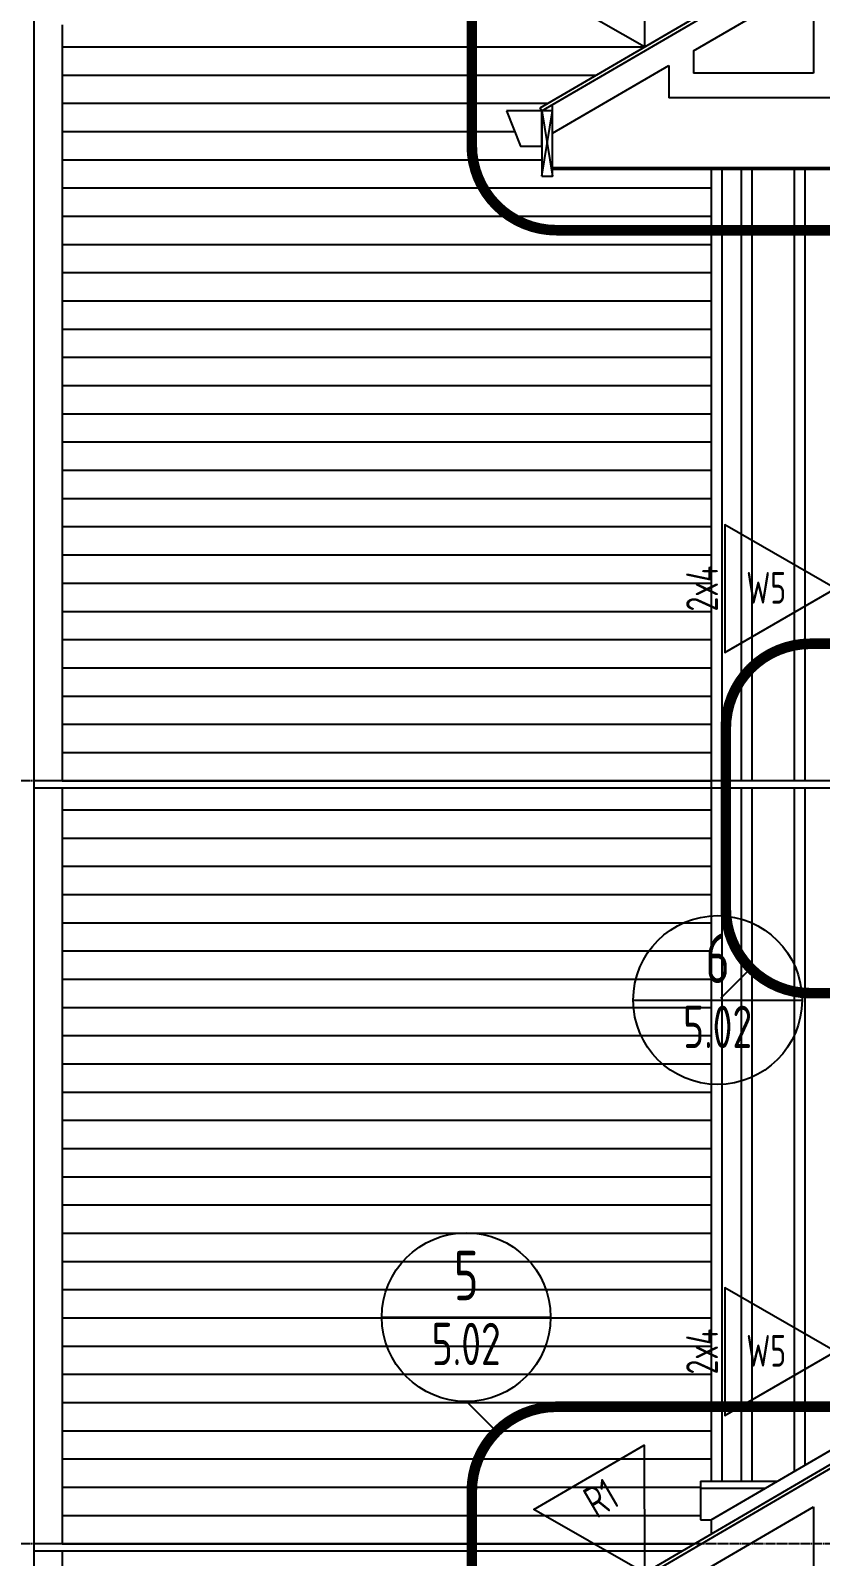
# Model space of a CAD drawing. Extents: x -2060 to 2145, y -590 to 992.
# Drawn here: x 1007.6 to 1119.5, y 18.5 to 234.7 of the extents above; entities that cross this region are included whole.
import ezdxf
from ezdxf.enums import TextEntityAlignment as Align

# ---------------------------------------------------------------- set-up
doc = ezdxf.new("R2010")
doc.units = 0
doc.header["$MEASUREMENT"] = 0
doc.linetypes.add('GRIDLINE', pattern=[1.53125, 1.375, -0.0625, 0.03125, -0.0625])
doc.layers.get('0').update_dxf_attribs({"linetype": 'CONTINUOUS'})
for name, color, linetype in [('3', 85, 'CONTINUOUS'), ('DETAIL', 171, 'CONTINUOUS'), ('FURNITURE', 51, 'CONTINUOUS'), ('GRIDLINES', 65, 'GRIDLINE'), ('HATCH', 92, 'CONTINUOUS'), ('STAIRS', 101, 'CONTINUOUS'), ('TEXT', 82, 'CONTINUOUS'), ('WALL', 215, 'CONTINUOUS')]:
    doc.layers.add(name, color=color, linetype=linetype)
doc.styles.add('48-AT', font='architxt.shx', dxfattribs={"width": 0.8, "height": 4.5})
doc.styles.add('AT', font='architxt.shx', dxfattribs={"width": 0.8})

# ---------------------------------------------------------------- blocks, each defined once
blk = doc.blocks.new('W2')
blk.add_lwpolyline([(0, 0), (0.3267, 0.1886), (0.3267, -0.1886)], close=True)
at = {"style": 'AT', "width": 0.8}
blk.add_attdef('XX', text='', height=0.0938, dxfattribs=at).set_placement((0.2046, -0.0447), align=Align.CENTER)
blk = doc.blocks.new('W1')
blk.add_lwpolyline([(0, 0), (0.1886, 0.3267), (-0.1886, 0.3267)], close=True)
at = {"style": 'AT', "width": 0.8}
blk.add_attdef('XX', text='', height=0.0938, dxfattribs=at).set_placement((0.0003, 0.2088), align=Align.CENTER)
blk = doc.blocks.new('DETAIL')
blk.add_line((650.31, 827), (674.24, 827))
blk.add_circle((662.28, 827), 11.96)
at = {"style": 'AT', "width": 0.8}
for tag, height, p in [('X', 7, (662.28, 829.41)), ('A-X.XX', 6, (662.28, 820.2))]:
    blk.add_attdef(tag, text='', height=height, dxfattribs=at).set_placement(p, align=Align.CENTER)

msp = doc.modelspace()

# ---------------------------------------------------------------- hatches: boundary and pattern name
at = {"layer": 'HATCH'}
h = msp.add_hatch(dxfattribs=at)
h.set_pattern_fill('4"-VINYL', color=11, style=0)
h.set_pattern_definition([(0, (2086.0216, 128.4074), (0, 4), [])])
h.paths.add_polyline_path([(1012.0134, 235.5324), (1099.9419, 235.5324), (1079.7614, 223.7605), (1080.0134, 223.3286), (1075.0134, 223.3286), (1077.0134, 218.3286), (1080.0134, 218.3286), (1080.0134, 214.0786), (1081.5134, 214.0786), (1081.5134, 215.0786), (1104.0134, 215.0786), (1104.0134, 128.4074), (1012.0134, 128.4074)])
h = msp.add_hatch(dxfattribs=at)
h.set_pattern_fill('4"-VINYL', color=11, style=0)
h.set_pattern_definition([(0, (2086.0216, 20.2824), (0, 4), [])])
h.paths.add_polyline_path([(1012.0134, 127.4074), (1104.0134, 127.4074), (1104.0134, 29.1574), (1102.5134, 29.1574), (1102.5134, 23.6574), (1104.0134, 23.6574), (1104.0134, 21.6574), (1101.6562, 20.2824), (1012.0134, 20.2824)])
h = msp.add_hatch(dxfattribs=at)
h.set_pattern_fill('4"-VINYL', color=11, style=0)
h.set_pattern_definition([(0, (2086.0216, -87.8426), (0, 4), [])])
h.paths.add_polyline_path([(1012.0134, 19.2824), (1099.9419, 19.2824), (1079.7614, 7.5105), (1080.0134, 7.0786), (1075.0134, 7.0786), (1077.0134, 2.0786), (1080.0134, 2.0786), (1080.0134, -2.1714), (1081.5134, -2.1714), (1081.5134, -1.1714), (1104.0134, -1.1714), (1104.0134, -65.8426), (1099.5134, -67.8426), (1099.5134, -69.8354), (1100.5134, -69.8358), (1100.5134, -70.5241), (1101.0517, -70.5241), (1101.0517, -74.5241), (1100.5134, -74.5241), (1100.5134, -76.5241), (1101.4304, -76.5241), (1101.4304, -80.5241), (1100.5134, -80.5241), (1100.5134, -84.5241), (1101.9353, -84.5241), (1101.9353, -87.8426), (1012.0134, -87.8426)])

# ---------------------------------------------------------------- linework, layer by layer
at = {"layer": '3'}
for p, q in [((1079.7614, 223.7605), (1122.0134, 248.4074)), ((1080.0134, 223.3286), (1079.7614, 223.7605)), ((1081.5134, 215.0786), (1122.0134, 215.0786)), ((1079.7614, 7.5105), (1122.0134, 32.1574))]:
    msp.add_line(p, q, dxfattribs=at)
at = {"layer": 'DETAIL'}
msp.add_lwpolyline([(1080.0134, 214.0786), (1081.5134, 214.0786), (1081.5134, 223.3286), (1080.0134, 223.3286)], close=True, dxfattribs=at)
at = {"layer": 'FURNITURE', "color": 11}
for p, q in [((1008.0134, 328.5324), (1008.0134, -96.1026)), ((1012.0134, 235.5324), (1012.0134, 128.4074)), ((1104.0134, 128.4074), (1008.0134, 128.4074)), ((1008.0134, 127.4074), (1104.0134, 127.4074)), ((1012.0134, 127.4074), (1012.0134, 20.2824)), ((1102.5134, 28.1574), (1111.7277, 28.1574)), ((1101.6562, 20.2824), (1008.0134, 20.2824)), ((1008.0134, 19.2824), (1099.9419, 19.2824)), ((1012.0134, 19.2824), (1012.0134, -87.8426))]:
    msp.add_line(p, q, dxfattribs=at)
at = {"layer": 'FURNITURE'}
for p, q in [((1080.0134, 223.3286), (1075.0134, 223.3286)), ((1080.0134, 223.3286), (1081.5134, 214.0786)), ((1080.0134, 214.0786), (1081.5134, 223.3286)), ((1104.0134, 215.0786), (1104.0134, 29.1574)), ((1122.0134, 128.4074), (1104.0134, 128.4074)), ((1104.0134, 127.4074), (1122.0134, 127.4074)), ((1104.0134, 23.6574), (1122.0134, 34.1574)), ((1102.5134, 29.1574), (1113.4419, 29.1574)), ((1102.5134, 29.1574), (1102.5134, 23.6574)), ((1102.5134, 23.6574), (1104.0134, 23.6574)), ((1104.0134, 23.6574), (1104.0134, 21.6574))]:
    msp.add_line(p, q, dxfattribs=at)
at = {"layer": 'GRIDLINES'}
for p, q in [((2144.8737, 128.4074), (912.0134, 128.4074)), ((2144.8737, 20.2824), (912.0134, 20.2824))]:
    msp.add_line(p, q, dxfattribs=at)
at = {"layer": 'HATCH', "color": 11}
for p, q in [((1105.5134, 215.0786), (1105.5134, 128.4074)), ((1108.3259, 128.4074), (1108.3259, 215.0786)), ((1109.8259, 128.4074), (1109.8259, 215.0786)), ((1115.8259, 128.4074), (1115.8259, 215.0786)), ((1117.3259, 128.4074), (1117.3259, 215.0786)), ((1105.5134, 127.4074), (1105.5134, 29.1574)), ((1108.3259, 29.1574), (1108.3259, 127.4074)), ((1109.8259, 29.1574), (1109.8259, 127.4074)), ((1115.8259, 30.548), (1115.8259, 127.4074)), ((1117.3259, 31.423), (1117.3259, 127.4074))]:
    msp.add_line(p, q, dxfattribs=at)
at = {"layer": 'STAIRS'}
for p, q in [((1080.0134, 223.3286), (1122.0134, 247.8286)), ((1101.5134, 231.8183), (1118.5134, 241.7349)), ((1118.5134, 241.7349), (1118.5134, 228.6574)), ((1101.5134, 231.8183), (1101.5134, 228.6574)), ((1081.5134, 220.1516), (1098.0134, 229.7766)), ((1098.0134, 229.7766), (1098.0134, 225.1574)), ((1118.5134, 228.6574), (1101.5134, 228.6574)), ((1122.0134, 225.1574), (1098.0134, 225.1574)), ((1081.5134, 220.1516), (1081.5134, 224.2036)), ((1081.5134, 215.3286), (1122.0134, 215.3286)), ((1080.0134, 7.0786), (1122.0134, 31.5786)), ((1101.5134, 15.5683), (1118.5134, 25.4849)), ((1118.5134, 25.4849), (1118.5134, 12.4074))]:
    msp.add_line(p, q, dxfattribs=at)
at = {"layer": 'TEXT'}
for p, q in [((1109.6074, 101.8093), (1105.3648, 97.5667)), ((1073.6079, 36.1765), (1069.3652, 40.4191))]:
    msp.add_line(p, q, dxfattribs=at)
at = {"layer": 'TEXT', "linetype": 'Continuous', "const_width": 1.5, "flags": 128}
for points in [[(1124.7554, 255.9412), (1082.0931, 255.9412, 0.41421356), (1070.0931, 243.9412), (1070.0931, 218.4196, 0.41421356), (1082.0931, 206.4196), (1124.7554, 206.4196, 0.41421356), (1136.7554, 218.4196), (1136.7554, 243.9412, 0.41421356)], [(1124.7554, 147.8162), (1118.0927, 147.8162, 0.41421356), (1106.0927, 135.8162), (1106.0927, 110.2946, 0.41421356), (1118.0927, 98.2946), (1124.7554, 98.2946, 0.41421356), (1136.7554, 110.2946), (1136.7554, 135.8162, 0.41421356)], [(1124.7554, 39.6912), (1082.0931, 39.6912, 0.41421356), (1070.0931, 27.6912), (1070.0931, 2.1696, 0.41421356), (1082.0931, -9.8304), (1124.7554, -9.8304, 0.41421356), (1136.7554, 2.1696), (1136.7554, 27.6912, 0.41421356)]]:
    msp.add_lwpolyline(points, format="xyb", close=True, dxfattribs=at)
at = {"layer": 'WALL', "flags": 128}
msp.add_lwpolyline([(1075.0134, 223.3286), (1077.0134, 218.3286), (1080.0134, 218.3286), (1080.0134, 223.3286)], dxfattribs=at)

# ---------------------------------------------------------------- block references
at = {"layer": 'TEXT'}
ref = msp.add_blockref('W1', (1094.5848, 232.4074), dxfattribs=dict(at, xscale=-48, yscale=48, zscale=48, rotation=30.25643716352191))
ref.add_attrib('XX', 'R1', dxfattribs={"layer": '0', "height": 4.5, "rotation": 30.256437, "style": 'AT', "width": 0.8}).set_placement((1089.522, 241.0581), align=Align.CENTER)
ref = msp.add_blockref('W2', (1121.6384, 155.6362), dxfattribs=dict(at, xscale=-48, yscale=48, zscale=48))
ref.add_attrib('XX', 'W5', dxfattribs={"layer": '0', "height": 4.5, "style": 'AT', "width": 0.8}).set_placement((1111.818, 153.4927), align=Align.CENTER)
for p, values in [((442.6558, -729.676), {'X': '6', 'A-X.XX': '5.02'}), ((407.024, -774.6177), {'X': '5', 'A-X.XX': '5.02'})]:
    msp.add_blockref('DETAIL', p, dxfattribs=at).add_auto_attribs(values)
ref = msp.add_blockref('W2', (1121.6384, 47.5112), dxfattribs=dict(at, xscale=-48, yscale=48, zscale=48))
ref.add_attrib('XX', 'W5', dxfattribs={"layer": '0', "height": 4.5, "style": 'AT', "width": 0.8}).set_placement((1111.818, 45.3677), align=Align.CENTER)
ref = msp.add_blockref('W1', (1094.5848, 16.1574), dxfattribs=dict(at, xscale=-48, yscale=48, zscale=48, rotation=30.25643716352191))
ref.add_attrib('XX', 'R1', dxfattribs={"layer": '0', "height": 4.5, "rotation": 30.256437, "style": 'AT', "width": 0.8}).set_placement((1089.522, 24.8081), align=Align.CENTER)

# ---------------------------------------------------------------- texts
at = {"layer": 'TEXT', "style": '48-AT', "width": 0.8}
for p in [(1106.3295, 155.6362), (1106.3295, 47.5112)]:
    msp.add_text('2x4', height=4.5, rotation=90, dxfattribs=at).set_placement(p, align=Align.BOTTOM_CENTER)

doc.saveas('drawing.dxf')
